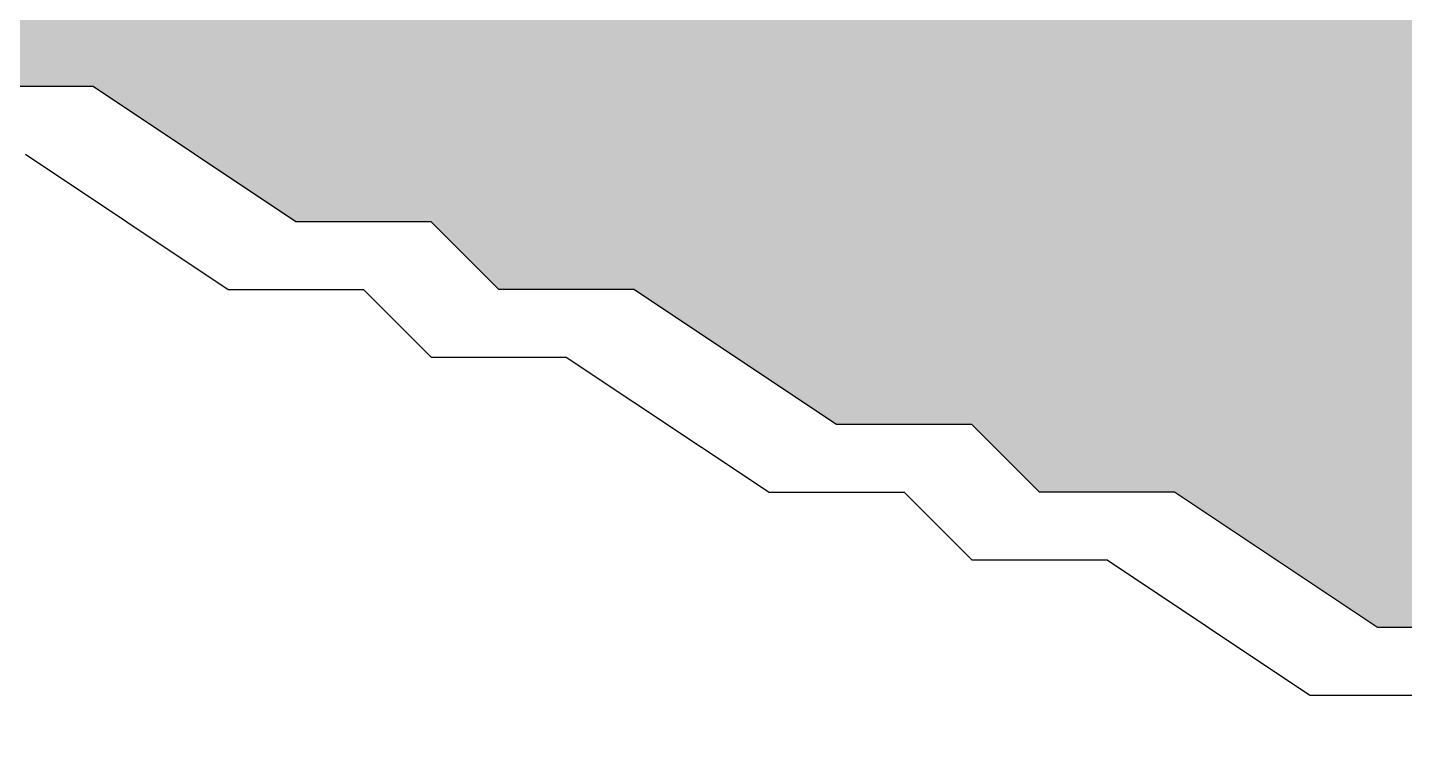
# Model space of a CAD drawing. Header units: millimetres. Extents: x 5 to 252589, y 5 to 415.
# Drawn here: x 24468.252 to 24469.95, y 335.184 to 336.073 of the extents above; entities that cross this region are included whole.
import ezdxf

# ---------------------------------------------------------------- set-up
doc = ezdxf.new("R2010")
doc.units = ezdxf.units.MM
doc.layers.add('HATCH', color=8, linetype='Continuous', lineweight=9)
doc.layers.add('OUTLINE', color=7, linetype='Continuous', lineweight=25)

msp = doc.modelspace()

# ---------------------------------------------------------------- hatches: boundary and pattern name
at = {"layer": 'HATCH', "true_color": 0x627d89}
msp.add_hatch(color=145, dxfattribs=at).paths.add_polyline_path([(24486.41667, 339.33333), (24486.33333, 339.33333), (24486.16667, 339.16667), (24486.08333, 339.16667), (24485.91667, 339), (24485.83333, 339), (24485.66667, 338.83333), (24485.58333, 338.83333), (24485.41667, 338.66667), (24485.33333, 338.66667), (24485.16667, 338.5), (24485.08333, 338.5), (24484.91667, 338.33333), (24484.83333, 338.33333), (24484.66667, 338.16667), (24484.58333, 338.16667), (24484.41667, 338), (24484.33333, 338), (24484.16667, 337.83333), (24484.08333, 337.83333), (24483.91667, 337.66667), (24483.83333, 337.66667), (24483.66667, 337.5), (24483.58333, 337.5), (24483.41667, 337.33333), (24483.33333, 337.33333), (24483.16667, 337.16667), (24483.08333, 337.16667), (24482.91667, 337), (24482.83333, 337), (24482.66667, 336.83333), (24482.58333, 336.83333), (24482.41667, 336.66667), (24482.33333, 336.66667), (24482.16667, 336.5), (24482.08333, 336.5), (24481.91667, 336.33333), (24481.83333, 336.33333), (24481.66667, 336.16667), (24481.58333, 336.16667), (24481.41667, 336), (24481.33333, 336), (24481.16667, 335.83333), (24481.08333, 335.83333), (24480.91667, 335.66667), (24480.83333, 335.66667), (24480.66667, 335.5), (24480.58333, 335.5), (24480.41667, 335.33333), (24480.33333, 335.33333), (24480.16667, 335.16667), (24480.08333, 335.16667), (24479.91667, 335), (24479.83333, 335), (24479.66667, 334.83333), (24479.58333, 334.83333), (24479.41667, 334.66667), (24479.33333, 334.66667), (24479.16667, 334.5), (24479.08333, 334.5), (24478.91667, 334.33333), (24478.83333, 334.33333), (24478.66667, 334.16667), (24478.58333, 334.16667), (24478.41667, 334), (24478.33333, 334), (24478.16667, 333.83333), (24478.08333, 333.83333), (24477.91667, 333.66667), (24477.83333, 333.66667), (24477.66667, 333.5), (24477.58333, 333.5), (24477.41667, 333.33333), (24477.33333, 333.33333), (24477.16667, 333.16667), (24477.08333, 333.16667), (24476.66667, 332.83333), (24476.58333, 332.83333), (24476.33333, 333), (24476.16667, 333), (24476.08333, 333.08333), (24475.91667, 333.08333), (24475.66667, 333.25), (24475.5, 333.25), (24475.41667, 333.33333), (24475.25, 333.33333), (24475, 333.5), (24474.83333, 333.5), (24474.75, 333.58333), (24474.58333, 333.58333), (24474.33333, 333.75), (24474.16667, 333.75), (24474.08333, 333.83333), (24473.91667, 333.83333), (24473.66667, 334), (24473.5, 334), (24473.41667, 334.08333), (24473.25, 334.08333), (24473, 334.25), (24472.83333, 334.25), (24472.75, 334.33333), (24472.58333, 334.33333), (24472.33333, 334.5), (24472.16667, 334.5), (24472.08333, 334.58333), (24471.91667, 334.58333), (24471.66667, 334.75), (24471.5, 334.75), (24471.41667, 334.83333), (24471.25, 334.83333), (24471, 335), (24470.83333, 335), (24470.75, 335.08333), (24470.58333, 335.08333), (24470.33333, 335.25), (24470.16667, 335.25), (24470.08333, 335.33333), (24469.91667, 335.33333), (24469.66667, 335.5), (24469.5, 335.5), (24469.41667, 335.58333), (24469.25, 335.58333), (24469, 335.75), (24468.83333, 335.75), (24468.75, 335.83333), (24468.58333, 335.83333), (24468.33333, 336), (24468.16667, 336), (24468.08333, 336.08333), (24467.91667, 336.08333), (24467.66667, 336.25), (24467.5, 336.25), (24467.41667, 336.33333), (24467.25, 336.33333), (24467, 336.5), (24466.83333, 336.5), (24466.75, 336.58333), (24466.58333, 336.58333), (24466.33333, 336.75), (24466.16667, 336.75), (24466.08333, 336.83333), (24465.91667, 336.83333), (24465.83333, 336.91667), (24465.75, 336.91667), (24465.66667, 337), (24465.5, 337), (24465.41667, 337.08333), (24465.5, 337.08333), (24465.66667, 337.25), (24465.75, 337.25), (24465.91667, 337.41667), (24466, 337.41667), (24466.16667, 337.58333), (24466.25, 337.58333), (24466.5, 337.83333), (24466.33333, 338), (24466.25, 338), (24466.16667, 338.08333), (24466, 338.08333), (24465.91667, 338.16667), (24465.75, 338.16667), (24465.66667, 338.25), (24465.66667, 339.5), (24465.75, 339.5), (24465.91667, 339.66667), (24466, 339.66667), (24466.16667, 339.83333), (24466.25, 339.83333), (24466.41667, 340), (24466.5, 340), (24466.66667, 340.16667), (24466.75, 340.16667), (24466.91667, 340.33333), (24467, 340.33333), (24467.16667, 340.5), (24467.25, 340.5), (24467.41667, 340.66667), (24467.5, 340.66667), (24467.66667, 340.83333), (24467.75, 340.83333), (24467.91667, 341), (24468, 341), (24468.16667, 341.16667), (24468.25, 341.16667), (24468.66667, 341.5), (24468.75, 341.5), (24468.75, 340.41667), (24468.91667, 340.25), (24469, 340.25), (24469.08333, 340.16667), (24469.25, 340.16667), (24469.33333, 340.08333), (24469.41667, 340.08333), (24469.5, 340), (24469.66667, 340), (24469.75, 339.91667), (24469.91667, 340.08333), (24470, 340.08333), (24470.16667, 340.25), (24470.25, 340.25), (24470.41667, 340.41667), (24470.5, 340.41667), (24470.66667, 340.58333), (24470.75, 340.58333), (24470.91667, 340.75), (24471, 340.75), (24471.41667, 341.08333), (24471.41667, 341.16667), (24471.33333, 341.25), (24470.58333, 341.5), (24470.58333, 342.75), (24473.08333, 344.41667), (24473.33333, 344.25), (24473.5, 344.25), (24473.58333, 344.16667), (24473.75, 344.16667), (24474, 344), (24474.16667, 344), (24474.25, 343.91667), (24474.41667, 343.91667), (24474.66667, 343.75), (24474.83333, 343.75), (24474.91667, 343.66667), (24475.08333, 343.66667), (24475.33333, 343.5), (24475.5, 343.5), (24475.58333, 343.41667), (24475.75, 343.41667), (24476, 343.25), (24476.16667, 343.25), (24476.25, 343.16667), (24476.41667, 343.16667), (24476.66667, 343), (24476.83333, 343), (24476.91667, 342.91667), (24477.08333, 342.91667), (24477.33333, 342.75), (24477.5, 342.75), (24477.58333, 342.66667), (24477.75, 342.66667), (24478, 342.5), (24478.16667, 342.5), (24478.25, 342.41667), (24478.41667, 342.41667), (24478.66667, 342.25), (24478.83333, 342.25), (24478.91667, 342.16667), (24479.08333, 342.16667), (24479.33333, 342), (24479.5, 342), (24479.58333, 341.91667), (24479.75, 341.91667), (24480, 341.75), (24480.16667, 341.75), (24480.25, 341.66667), (24480.41667, 341.66667), (24480.66667, 341.5), (24480.83333, 341.5), (24480.91667, 341.41667), (24481.08333, 341.41667), (24481.33333, 341.25), (24481.5, 341.25), (24481.58333, 341.16667), (24481.75, 341.16667), (24482, 341), (24482.16667, 341), (24482.25, 340.91667), (24482.41667, 340.91667), (24482.66667, 340.75), (24482.83333, 340.75), (24482.91667, 340.66667), (24483.08333, 340.66667), (24483.33333, 340.5), (24483.5, 340.5), (24483.58333, 340.41667), (24483.75, 340.41667), (24484, 340.25), (24484.16667, 340.25), (24484.25, 340.16667), (24484.41667, 340.16667), (24484.66667, 340), (24484.83333, 340), (24484.91667, 339.91667), (24485.08333, 339.91667), (24485.33333, 339.75), (24485.5, 339.75), (24485.58333, 339.66667), (24485.75, 339.66667), (24486, 339.5), (24486.16667, 339.5), (24486.25, 339.41667), (24486.41667, 339.41667)])

# ---------------------------------------------------------------- linework, layer by layer
at = {"layer": 'OUTLINE', "color": 139, "true_color": 0x42544a}
for points in [[(24471.66667, 334.75), (24471.5, 334.75), (24471.41667, 334.83333), (24471.25, 334.83333), (24471, 335), (24470.83333, 335), (24470.75, 335.08333), (24470.58333, 335.08333), (24470.33333, 335.25), (24470.16667, 335.25), (24470.08333, 335.33333), (24469.91667, 335.33333), (24469.66667, 335.5), (24469.5, 335.5), (24469.41667, 335.58333), (24469.25, 335.58333), (24469, 335.75), (24468.83333, 335.75), (24468.75, 335.83333), (24468.58333, 335.83333), (24468.33333, 336), (24468.16667, 336)], [(24468.25, 335.91667), (24468.5, 335.75), (24468.66667, 335.75), (24468.75, 335.66667), (24468.91667, 335.66667), (24469.16667, 335.5), (24469.33333, 335.5), (24469.41667, 335.41667), (24469.58333, 335.41667), (24469.83333, 335.25), (24470, 335.25), (24470.08333, 335.16667), (24470.25, 335.16667), (24470.5, 335), (24470.66667, 335), (24470.75, 334.91667), (24470.91667, 334.91667), (24471.16667, 334.75), (24471.33333, 334.75), (24471.41667, 334.66667), (24471.58333, 334.66667), (24471.83333, 334.5)]]:
    msp.add_lwpolyline(points, dxfattribs=at)

doc.saveas('drawing.dxf')
